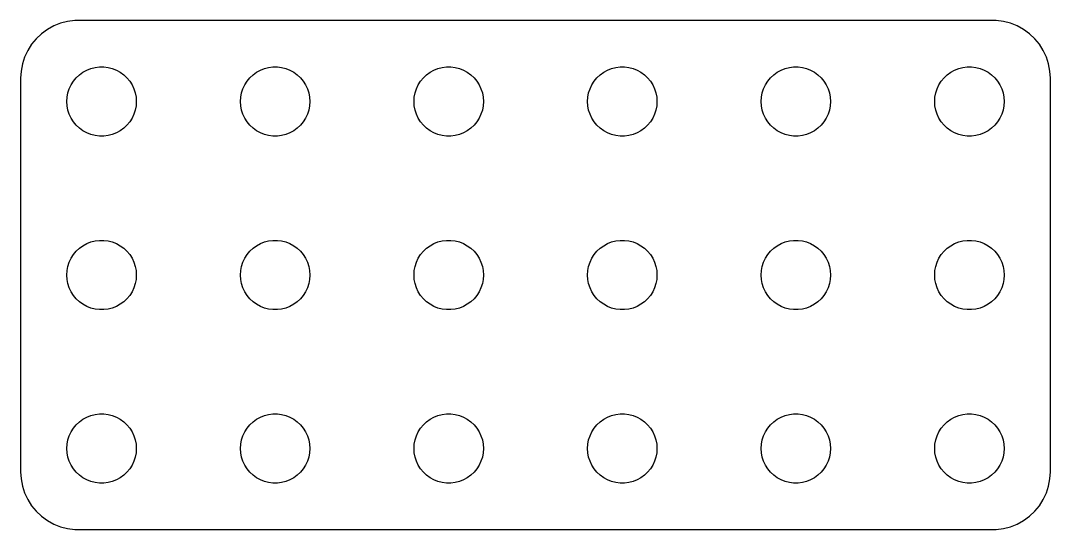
# Model space of a CAD drawing. Header units: metres. Extents: x -44 to 44, y 248 to 508.
# Drawn here: x -44.5 to 44.5, y 356 to 400 of the extents above; entities that cross this region are included whole.
import ezdxf

# ---------------------------------------------------------------- set-up
doc = ezdxf.new("R2010")
doc.units = ezdxf.units.M

msp = doc.modelspace()

# ---------------------------------------------------------------- linework, layer by layer
for p, q in [((-41.0451, 399.755), (-41.6289, 399.524)), ((-40.4369, 399.911), (-41.0451, 399.755)), ((-39.8139, 399.99), (-40.4369, 399.911)), ((39.8139, 399.99), (-39.8139, 399.99)), ((40.4369, 399.911), (39.8139, 399.99)), ((41.0451, 399.755), (40.4369, 399.911)), ((41.6289, 399.524), (41.0451, 399.755)), ((-42.6871, 398.853), (-43.1448, 398.423)), ((-42.1791, 399.222), (-42.6871, 398.853)), ((-41.6289, 399.524), (-42.1791, 399.222)), ((42.1791, 399.222), (41.6289, 399.524)), ((42.6871, 398.853), (42.1791, 399.222)), ((43.1448, 398.423), (42.6871, 398.853)), ((-43.5451, 397.939), (-43.8815, 397.409)), ((-43.1448, 398.423), (-43.5451, 397.939)), ((43.5451, 397.939), (43.1448, 398.423)), ((43.8815, 397.409), (43.5451, 397.939)), ((-43.8815, 397.409), (-44.1489, 396.841)), ((44.1489, 396.841), (43.8815, 397.409)), ((-44.3429, 396.243), (-44.4606, 395.627)), ((-44.1489, 396.841), (-44.3429, 396.243)), ((44.3429, 396.243), (44.1489, 396.841)), ((44.4606, 395.627), (44.3429, 396.243)), ((-44.4606, 395.627), (-44.5, 395)), ((-39.6869, 395.054), (-39.4123, 395.312)), ((-39.4123, 395.312), (-39.1075, 395.533)), ((-39.1075, 395.533), (-38.7773, 395.714)), ((-38.7773, 395.714), (-38.427, 395.853)), ((-38.427, 395.853), (-38.0621, 395.947)), ((-38.0621, 395.947), (-37.6884, 395.994)), ((-37.6884, 395.994), (-37.3116, 395.994)), ((-37.3116, 395.994), (-36.9379, 395.947)), ((-36.9379, 395.947), (-36.5729, 395.853)), ((-36.5729, 395.853), (-36.2227, 395.714)), ((-36.2227, 395.714), (-35.8925, 395.533)), ((-35.8925, 395.533), (-35.5877, 395.312)), ((-35.5877, 395.312), (-35.3131, 395.054)), ((-24.6869, 395.054), (-24.4123, 395.312)), ((-24.4123, 395.312), (-24.1075, 395.533)), ((-24.1075, 395.533), (-23.7773, 395.714)), ((-23.7773, 395.714), (-23.427, 395.853)), ((-23.427, 395.853), (-23.0621, 395.947)), ((-23.0621, 395.947), (-22.6884, 395.994)), ((-22.6884, 395.994), (-22.3116, 395.994)), ((-22.3116, 395.994), (-21.9379, 395.947)), ((-21.9379, 395.947), (-21.5729, 395.853)), ((-21.5729, 395.853), (-21.2227, 395.714)), ((-21.2227, 395.714), (-20.8925, 395.533)), ((-20.8925, 395.533), (-20.5877, 395.312)), ((-20.5877, 395.312), (-20.3131, 395.054)), ((-9.6869, 395.054), (-9.41226, 395.312)), ((-9.41226, 395.312), (-9.10747, 395.533)), ((-9.10747, 395.533), (-8.77733, 395.714)), ((-8.77733, 395.714), (-8.42705, 395.853)), ((-8.42705, 395.853), (-8.06213, 395.947)), ((-8.06213, 395.947), (-7.68837, 395.994)), ((-7.68837, 395.994), (-7.31161, 395.994)), ((-7.31161, 395.994), (-6.93785, 395.947)), ((-6.93785, 395.947), (-6.57294, 395.853)), ((-6.57294, 395.853), (-6.22266, 395.714)), ((-6.22266, 395.714), (-5.89252, 395.533)), ((-5.89252, 395.533), (-5.58772, 395.312)), ((-5.58772, 395.312), (-5.31308, 395.054)), ((5.31308, 395.054), (5.58772, 395.312)), ((5.58772, 395.312), (5.89252, 395.533)), ((5.89252, 395.533), (6.22266, 395.714)), ((6.22266, 395.714), (6.57294, 395.853)), ((6.57294, 395.853), (6.93785, 395.947)), ((6.93785, 395.947), (7.31161, 395.994)), ((7.31161, 395.994), (7.68837, 395.994)), ((7.68837, 395.994), (8.06213, 395.947)), ((8.06213, 395.947), (8.42705, 395.853)), ((8.42705, 395.853), (8.77733, 395.714)), ((8.77733, 395.714), (9.10747, 395.533)), ((9.10747, 395.533), (9.41226, 395.312)), ((9.41226, 395.312), (9.6869, 395.054)), ((20.3131, 395.054), (20.5877, 395.312)), ((20.5877, 395.312), (20.8925, 395.533)), ((20.8925, 395.533), (21.2227, 395.714)), ((21.2227, 395.714), (21.5729, 395.853)), ((21.5729, 395.853), (21.9379, 395.947)), ((21.9379, 395.947), (22.3116, 395.994)), ((22.3116, 395.994), (22.6884, 395.994)), ((22.6884, 395.994), (23.0621, 395.947)), ((23.0621, 395.947), (23.427, 395.853)), ((23.427, 395.853), (23.7773, 395.714)), ((23.7773, 395.714), (24.1075, 395.533)), ((24.1075, 395.533), (24.4123, 395.312)), ((24.4123, 395.312), (24.6869, 395.054)), ((35.3131, 395.054), (35.5877, 395.312)), ((35.5877, 395.312), (35.8925, 395.533)), ((35.8925, 395.533), (36.2227, 395.714)), ((36.2227, 395.714), (36.5729, 395.853)), ((36.5729, 395.853), (36.9379, 395.947)), ((36.9379, 395.947), (37.3116, 395.994)), ((37.3116, 395.994), (37.6884, 395.994)), ((37.6884, 395.994), (38.0621, 395.947)), ((38.0621, 395.947), (38.427, 395.853)), ((38.427, 395.853), (38.7773, 395.714)), ((38.7773, 395.714), (39.1075, 395.533)), ((39.1075, 395.533), (39.4123, 395.312)), ((39.4123, 395.312), (39.6869, 395.054)), ((44.5, 395), (44.4606, 395.627)), ((-44.5, 395), (-44.5, 361)), ((-40.2893, 394.104), (-40.1289, 394.445)), ((-40.1289, 394.445), (-39.927, 394.763)), ((-39.927, 394.763), (-39.6869, 395.054)), ((-35.3131, 395.054), (-35.0729, 394.763)), ((-35.0729, 394.763), (-34.8711, 394.445)), ((-34.8711, 394.445), (-34.7107, 394.104)), ((-25.2893, 394.104), (-25.1289, 394.445)), ((-25.1289, 394.445), (-24.927, 394.763)), ((-24.927, 394.763), (-24.6869, 395.054)), ((-20.3131, 395.054), (-20.0729, 394.763)), ((-20.0729, 394.763), (-19.8711, 394.445)), ((-19.8711, 394.445), (-19.7107, 394.104)), ((-10.2893, 394.104), (-10.1289, 394.445)), ((-10.1289, 394.445), (-9.92705, 394.763)), ((-9.92705, 394.763), (-9.6869, 395.054)), ((-5.31308, 395.054), (-5.07294, 394.763)), ((-5.07294, 394.763), (-4.87108, 394.445)), ((-4.87108, 394.445), (-4.71066, 394.104)), ((4.71066, 394.104), (4.87108, 394.445)), ((4.87108, 394.445), (5.07294, 394.763)), ((5.07294, 394.763), (5.31308, 395.054)), ((9.6869, 395.054), (9.92705, 394.763)), ((9.92705, 394.763), (10.1289, 394.445)), ((10.1289, 394.445), (10.2893, 394.104)), ((19.7107, 394.104), (19.8711, 394.445)), ((19.8711, 394.445), (20.0729, 394.763)), ((20.0729, 394.763), (20.3131, 395.054)), ((24.6869, 395.054), (24.927, 394.763)), ((24.927, 394.763), (25.1289, 394.445)), ((25.1289, 394.445), (25.2893, 394.104)), ((34.7107, 394.104), (34.8711, 394.445)), ((34.8711, 394.445), (35.0729, 394.763)), ((35.0729, 394.763), (35.3131, 395.054)), ((39.6869, 395.054), (39.927, 394.763)), ((39.927, 394.763), (40.1289, 394.445)), ((40.1289, 394.445), (40.2893, 394.104)), ((44.5, 361), (44.5, 395)), ((-40.4763, 393.376), (-40.4057, 393.746)), ((-40.4057, 393.746), (-40.2893, 394.104)), ((-34.7107, 394.104), (-34.5942, 393.746)), ((-34.5942, 393.746), (-34.5237, 393.376)), ((-25.4763, 393.376), (-25.4057, 393.746)), ((-25.4057, 393.746), (-25.2893, 394.104)), ((-19.7107, 394.104), (-19.5942, 393.746)), ((-19.5942, 393.746), (-19.5237, 393.376)), ((-10.4763, 393.376), (-10.4057, 393.746)), ((-10.4057, 393.746), (-10.2893, 394.104)), ((-4.71066, 394.104), (-4.59424, 393.746)), ((-4.59424, 393.746), (-4.52365, 393.376)), ((4.52365, 393.376), (4.59424, 393.746)), ((4.59424, 393.746), (4.71066, 394.104)), ((10.2893, 394.104), (10.4057, 393.746)), ((10.4057, 393.746), (10.4763, 393.376)), ((19.5237, 393.376), (19.5942, 393.746)), ((19.5942, 393.746), (19.7107, 394.104)), ((25.2893, 394.104), (25.4057, 393.746)), ((25.4057, 393.746), (25.4763, 393.376)), ((34.5237, 393.376), (34.5942, 393.746)), ((34.5942, 393.746), (34.7107, 394.104)), ((40.2893, 394.104), (40.4057, 393.746)), ((40.4057, 393.746), (40.4763, 393.376)), ((-40.5, 393), (-40.4763, 393.376)), ((-40.4763, 392.624), (-40.5, 393)), ((-40.4057, 392.254), (-40.4763, 392.624)), ((-34.5237, 392.624), (-34.5942, 392.254)), ((-34.5237, 393.376), (-34.5, 393)), ((-34.5, 393), (-34.5237, 392.624)), ((-25.5, 393), (-25.4763, 393.376)), ((-25.4763, 392.624), (-25.5, 393)), ((-25.4057, 392.254), (-25.4763, 392.624)), ((-19.5237, 392.624), (-19.5942, 392.254)), ((-19.5237, 393.376), (-19.5, 393)), ((-19.5, 393), (-19.5237, 392.624)), ((-10.5, 393), (-10.4763, 393.376)), ((-10.4763, 392.624), (-10.5, 393)), ((-10.4057, 392.254), (-10.4763, 392.624)), ((-4.52365, 392.624), (-4.59424, 392.254)), ((-4.52365, 393.376), (-4.5, 393)), ((-4.5, 393), (-4.52365, 392.624)), ((4.5, 393), (4.52365, 393.376)), ((4.52365, 392.624), (4.5, 393)), ((4.59424, 392.254), (4.52365, 392.624)), ((10.4763, 392.624), (10.4057, 392.254)), ((10.4763, 393.376), (10.5, 393)), ((10.5, 393), (10.4763, 392.624)), ((19.5, 393), (19.5237, 393.376)), ((19.5237, 392.624), (19.5, 393)), ((19.5942, 392.254), (19.5237, 392.624)), ((25.4763, 392.624), (25.4057, 392.254)), ((25.4763, 393.376), (25.5, 393)), ((25.5, 393), (25.4763, 392.624)), ((34.5, 393), (34.5237, 393.376)), ((34.5237, 392.624), (34.5, 393)), ((34.5942, 392.254), (34.5237, 392.624)), ((40.4763, 392.624), (40.4057, 392.254)), ((40.4763, 393.376), (40.5, 393)), ((40.5, 393), (40.4763, 392.624)), ((-40.2893, 391.896), (-40.4057, 392.254)), ((-40.1289, 391.555), (-40.2893, 391.896)), ((-34.7107, 391.896), (-34.8711, 391.555)), ((-34.5942, 392.254), (-34.7107, 391.896)), ((-25.2893, 391.896), (-25.4057, 392.254)), ((-25.1289, 391.555), (-25.2893, 391.896)), ((-19.7107, 391.896), (-19.8711, 391.555)), ((-19.5942, 392.254), (-19.7107, 391.896)), ((-10.2893, 391.896), (-10.4057, 392.254)), ((-10.1289, 391.555), (-10.2893, 391.896)), ((-4.71066, 391.896), (-4.87108, 391.555)), ((-4.59424, 392.254), (-4.71066, 391.896)), ((4.71066, 391.896), (4.59424, 392.254)), ((4.87108, 391.555), (4.71066, 391.896)), ((10.2893, 391.896), (10.1289, 391.555)), ((10.4057, 392.254), (10.2893, 391.896)), ((19.7107, 391.896), (19.5942, 392.254)), ((19.8711, 391.555), (19.7107, 391.896)), ((25.2893, 391.896), (25.1289, 391.555)), ((25.4057, 392.254), (25.2893, 391.896)), ((34.7107, 391.896), (34.5942, 392.254)), ((34.8711, 391.555), (34.7107, 391.896)), ((40.2893, 391.896), (40.1289, 391.555)), ((40.4057, 392.254), (40.2893, 391.896)), ((-39.927, 391.237), (-40.1289, 391.555)), ((-39.6869, 390.946), (-39.927, 391.237)), ((-39.4123, 390.688), (-39.6869, 390.946)), ((-35.3131, 390.946), (-35.5877, 390.688)), ((-35.0729, 391.237), (-35.3131, 390.946)), ((-34.8711, 391.555), (-35.0729, 391.237)), ((-24.927, 391.237), (-25.1289, 391.555)), ((-24.6869, 390.946), (-24.927, 391.237)), ((-24.4123, 390.688), (-24.6869, 390.946)), ((-20.3131, 390.946), (-20.5877, 390.688)), ((-20.0729, 391.237), (-20.3131, 390.946)), ((-19.8711, 391.555), (-20.0729, 391.237)), ((-9.92705, 391.237), (-10.1289, 391.555)), ((-9.6869, 390.946), (-9.92705, 391.237)), ((-9.41226, 390.688), (-9.6869, 390.946)), ((-5.31308, 390.946), (-5.58772, 390.688)), ((-5.07294, 391.237), (-5.31308, 390.946)), ((-4.87108, 391.555), (-5.07294, 391.237)), ((5.07294, 391.237), (4.87108, 391.555)), ((5.31308, 390.946), (5.07294, 391.237)), ((5.58772, 390.688), (5.31308, 390.946)), ((9.6869, 390.946), (9.41226, 390.688)), ((9.92705, 391.237), (9.6869, 390.946)), ((10.1289, 391.555), (9.92705, 391.237)), ((20.0729, 391.237), (19.8711, 391.555)), ((20.3131, 390.946), (20.0729, 391.237)), ((20.5877, 390.688), (20.3131, 390.946)), ((24.6869, 390.946), (24.4123, 390.688)), ((24.927, 391.237), (24.6869, 390.946)), ((25.1289, 391.555), (24.927, 391.237)), ((35.0729, 391.237), (34.8711, 391.555)), ((35.3131, 390.946), (35.0729, 391.237)), ((35.5877, 390.688), (35.3131, 390.946)), ((39.6869, 390.946), (39.4123, 390.688)), ((39.927, 391.237), (39.6869, 390.946)), ((40.1289, 391.555), (39.927, 391.237)), ((-39.1075, 390.467), (-39.4123, 390.688)), ((-38.7773, 390.286), (-39.1075, 390.467)), ((-38.427, 390.147), (-38.7773, 390.286)), ((-38.0621, 390.053), (-38.427, 390.147)), ((-37.6884, 390.006), (-38.0621, 390.053)), ((-37.3116, 390.006), (-37.6884, 390.006)), ((-36.9379, 390.053), (-37.3116, 390.006)), ((-36.5729, 390.147), (-36.9379, 390.053)), ((-36.2227, 390.286), (-36.5729, 390.147)), ((-35.8925, 390.467), (-36.2227, 390.286)), ((-35.5877, 390.688), (-35.8925, 390.467)), ((-24.1075, 390.467), (-24.4123, 390.688)), ((-23.7773, 390.286), (-24.1075, 390.467)), ((-23.427, 390.147), (-23.7773, 390.286)), ((-23.0621, 390.053), (-23.427, 390.147)), ((-22.6884, 390.006), (-23.0621, 390.053)), ((-22.3116, 390.006), (-22.6884, 390.006)), ((-21.9379, 390.053), (-22.3116, 390.006)), ((-21.5729, 390.147), (-21.9379, 390.053)), ((-21.2227, 390.286), (-21.5729, 390.147)), ((-20.8925, 390.467), (-21.2227, 390.286)), ((-20.5877, 390.688), (-20.8925, 390.467)), ((-9.10747, 390.467), (-9.41226, 390.688)), ((-8.77733, 390.286), (-9.10747, 390.467)), ((-8.42705, 390.147), (-8.77733, 390.286)), ((-8.06213, 390.053), (-8.42705, 390.147)), ((-7.68837, 390.006), (-8.06213, 390.053)), ((-7.31161, 390.006), (-7.68837, 390.006)), ((-6.93785, 390.053), (-7.31161, 390.006)), ((-6.57294, 390.147), (-6.93785, 390.053)), ((-6.22266, 390.286), (-6.57294, 390.147)), ((-5.89252, 390.467), (-6.22266, 390.286)), ((-5.58772, 390.688), (-5.89252, 390.467)), ((5.89252, 390.467), (5.58772, 390.688)), ((6.22266, 390.286), (5.89252, 390.467)), ((6.57294, 390.147), (6.22266, 390.286)), ((6.93785, 390.053), (6.57294, 390.147)), ((7.31161, 390.006), (6.93785, 390.053)), ((7.68837, 390.006), (7.31161, 390.006)), ((8.06213, 390.053), (7.68837, 390.006)), ((8.42705, 390.147), (8.06213, 390.053)), ((8.77733, 390.286), (8.42705, 390.147)), ((9.10747, 390.467), (8.77733, 390.286)), ((9.41226, 390.688), (9.10747, 390.467)), ((20.8925, 390.467), (20.5877, 390.688)), ((21.2227, 390.286), (20.8925, 390.467)), ((21.5729, 390.147), (21.2227, 390.286)), ((21.9379, 390.053), (21.5729, 390.147)), ((22.3116, 390.006), (21.9379, 390.053)), ((22.6884, 390.006), (22.3116, 390.006)), ((23.0621, 390.053), (22.6884, 390.006)), ((23.427, 390.147), (23.0621, 390.053)), ((23.7773, 390.286), (23.427, 390.147)), ((24.1075, 390.467), (23.7773, 390.286)), ((24.4123, 390.688), (24.1075, 390.467)), ((35.8925, 390.467), (35.5877, 390.688)), ((36.2227, 390.286), (35.8925, 390.467)), ((36.5729, 390.147), (36.2227, 390.286)), ((36.9379, 390.053), (36.5729, 390.147)), ((37.3116, 390.006), (36.9379, 390.053)), ((37.6884, 390.006), (37.3116, 390.006)), ((38.0621, 390.053), (37.6884, 390.006)), ((38.427, 390.147), (38.0621, 390.053)), ((38.7773, 390.286), (38.427, 390.147)), ((39.1075, 390.467), (38.7773, 390.286)), ((39.4123, 390.688), (39.1075, 390.467)), ((-38.427, 380.853), (-38.0621, 380.947)), ((-38.0621, 380.947), (-37.6884, 380.994)), ((-37.6884, 380.994), (-37.3116, 380.994)), ((-37.3116, 380.994), (-36.9379, 380.947)), ((-36.9379, 380.947), (-36.5729, 380.853)), ((-23.427, 380.853), (-23.0621, 380.947)), ((-23.0621, 380.947), (-22.6884, 380.994)), ((-22.6884, 380.994), (-22.3116, 380.994)), ((-22.3116, 380.994), (-21.9379, 380.947)), ((-21.9379, 380.947), (-21.5729, 380.853)), ((-8.42705, 380.853), (-8.06213, 380.947)), ((-8.06213, 380.947), (-7.68837, 380.994)), ((-7.68837, 380.994), (-7.31161, 380.994)), ((-7.31161, 380.994), (-6.93785, 380.947)), ((-6.93785, 380.947), (-6.57294, 380.853)), ((6.57294, 380.853), (6.93785, 380.947)), ((6.93785, 380.947), (7.31161, 380.994)), ((7.31161, 380.994), (7.68837, 380.994)), ((7.68837, 380.994), (8.06213, 380.947)), ((8.06213, 380.947), (8.42705, 380.853)), ((21.5729, 380.853), (21.9379, 380.947)), ((21.9379, 380.947), (22.3116, 380.994)), ((22.3116, 380.994), (22.6884, 380.994)), ((22.6884, 380.994), (23.0621, 380.947)), ((23.0621, 380.947), (23.427, 380.853)), ((36.5729, 380.853), (36.9379, 380.947)), ((36.9379, 380.947), (37.3116, 380.994)), ((37.3116, 380.994), (37.6884, 380.994)), ((37.6884, 380.994), (38.0621, 380.947)), ((38.0621, 380.947), (38.427, 380.853)), ((-39.927, 379.763), (-39.6869, 380.054)), ((-39.6869, 380.054), (-39.4123, 380.312)), ((-39.4123, 380.312), (-39.1075, 380.533)), ((-39.1075, 380.533), (-38.7773, 380.714)), ((-38.7773, 380.714), (-38.427, 380.853)), ((-36.5729, 380.853), (-36.2227, 380.714)), ((-36.2227, 380.714), (-35.8925, 380.533)), ((-35.8925, 380.533), (-35.5877, 380.312)), ((-35.5877, 380.312), (-35.3131, 380.054)), ((-35.3131, 380.054), (-35.0729, 379.763)), ((-24.927, 379.763), (-24.6869, 380.054)), ((-24.6869, 380.054), (-24.4123, 380.312)), ((-24.4123, 380.312), (-24.1075, 380.533)), ((-24.1075, 380.533), (-23.7773, 380.714)), ((-23.7773, 380.714), (-23.427, 380.853)), ((-21.5729, 380.853), (-21.2227, 380.714)), ((-21.2227, 380.714), (-20.8925, 380.533)), ((-20.8925, 380.533), (-20.5877, 380.312)), ((-20.5877, 380.312), (-20.3131, 380.054)), ((-20.3131, 380.054), (-20.0729, 379.763)), ((-9.92705, 379.763), (-9.6869, 380.054)), ((-9.6869, 380.054), (-9.41226, 380.312)), ((-9.41226, 380.312), (-9.10747, 380.533)), ((-9.10747, 380.533), (-8.77733, 380.714)), ((-8.77733, 380.714), (-8.42705, 380.853)), ((-6.57294, 380.853), (-6.22266, 380.714)), ((-6.22266, 380.714), (-5.89252, 380.533)), ((-5.89252, 380.533), (-5.58772, 380.312)), ((-5.58772, 380.312), (-5.31308, 380.054)), ((-5.31308, 380.054), (-5.07294, 379.763)), ((5.07294, 379.763), (5.31308, 380.054)), ((5.31308, 380.054), (5.58772, 380.312)), ((5.58772, 380.312), (5.89252, 380.533)), ((5.89252, 380.533), (6.22266, 380.714)), ((6.22266, 380.714), (6.57294, 380.853)), ((8.42705, 380.853), (8.77733, 380.714)), ((8.77733, 380.714), (9.10747, 380.533)), ((9.10747, 380.533), (9.41226, 380.312)), ((9.41226, 380.312), (9.6869, 380.054)), ((9.6869, 380.054), (9.92705, 379.763)), ((20.0729, 379.763), (20.3131, 380.054)), ((20.3131, 380.054), (20.5877, 380.312)), ((20.5877, 380.312), (20.8925, 380.533)), ((20.8925, 380.533), (21.2227, 380.714)), ((21.2227, 380.714), (21.5729, 380.853)), ((23.427, 380.853), (23.7773, 380.714)), ((23.7773, 380.714), (24.1075, 380.533)), ((24.1075, 380.533), (24.4123, 380.312)), ((24.4123, 380.312), (24.6869, 380.054)), ((24.6869, 380.054), (24.927, 379.763)), ((35.0729, 379.763), (35.3131, 380.054)), ((35.3131, 380.054), (35.5877, 380.312)), ((35.5877, 380.312), (35.8925, 380.533)), ((35.8925, 380.533), (36.2227, 380.714)), ((36.2227, 380.714), (36.5729, 380.853)), ((38.427, 380.853), (38.7773, 380.714)), ((38.7773, 380.714), (39.1075, 380.533)), ((39.1075, 380.533), (39.4123, 380.312)), ((39.4123, 380.312), (39.6869, 380.054)), ((39.6869, 380.054), (39.927, 379.763)), ((-40.2893, 379.104), (-40.1289, 379.445)), ((-40.1289, 379.445), (-39.927, 379.763)), ((-35.0729, 379.763), (-34.8711, 379.445)), ((-34.8711, 379.445), (-34.7107, 379.104)), ((-25.2893, 379.104), (-25.1289, 379.445)), ((-25.1289, 379.445), (-24.927, 379.763)), ((-20.0729, 379.763), (-19.8711, 379.445)), ((-19.8711, 379.445), (-19.7107, 379.104)), ((-10.2893, 379.104), (-10.1289, 379.445)), ((-10.1289, 379.445), (-9.92705, 379.763)), ((-5.07294, 379.763), (-4.87108, 379.445)), ((-4.87108, 379.445), (-4.71066, 379.104)), ((4.71066, 379.104), (4.87108, 379.445)), ((4.87108, 379.445), (5.07294, 379.763)), ((9.92705, 379.763), (10.1289, 379.445)), ((10.1289, 379.445), (10.2893, 379.104)), ((19.7107, 379.104), (19.8711, 379.445)), ((19.8711, 379.445), (20.0729, 379.763)), ((24.927, 379.763), (25.1289, 379.445)), ((25.1289, 379.445), (25.2893, 379.104)), ((34.7107, 379.104), (34.8711, 379.445)), ((34.8711, 379.445), (35.0729, 379.763)), ((39.927, 379.763), (40.1289, 379.445)), ((40.1289, 379.445), (40.2893, 379.104)), ((-40.5, 378), (-40.4763, 378.376)), ((-40.4763, 378.376), (-40.4057, 378.746)), ((-40.4057, 378.746), (-40.2893, 379.104)), ((-34.7107, 379.104), (-34.5942, 378.746)), ((-34.5942, 378.746), (-34.5237, 378.376)), ((-34.5237, 378.376), (-34.5, 378)), ((-25.5, 378), (-25.4763, 378.376)), ((-25.4763, 378.376), (-25.4057, 378.746)), ((-25.4057, 378.746), (-25.2893, 379.104)), ((-19.7107, 379.104), (-19.5942, 378.746)), ((-19.5942, 378.746), (-19.5237, 378.376)), ((-19.5237, 378.376), (-19.5, 378)), ((-10.5, 378), (-10.4763, 378.376)), ((-10.4763, 378.376), (-10.4057, 378.746)), ((-10.4057, 378.746), (-10.2893, 379.104)), ((-4.71066, 379.104), (-4.59424, 378.746)), ((-4.59424, 378.746), (-4.52365, 378.376)), ((-4.52365, 378.376), (-4.5, 378)), ((4.5, 378), (4.52365, 378.376)), ((4.52365, 378.376), (4.59424, 378.746)), ((4.59424, 378.746), (4.71066, 379.104)), ((10.2893, 379.104), (10.4057, 378.746)), ((10.4057, 378.746), (10.4763, 378.376)), ((10.4763, 378.376), (10.5, 378)), ((19.5, 378), (19.5237, 378.376)), ((19.5237, 378.376), (19.5942, 378.746)), ((19.5942, 378.746), (19.7107, 379.104)), ((25.2893, 379.104), (25.4057, 378.746)), ((25.4057, 378.746), (25.4763, 378.376)), ((25.4763, 378.376), (25.5, 378)), ((34.5, 378), (34.5237, 378.376)), ((34.5237, 378.376), (34.5942, 378.746)), ((34.5942, 378.746), (34.7107, 379.104)), ((40.2893, 379.104), (40.4057, 378.746)), ((40.4057, 378.746), (40.4763, 378.376)), ((40.4763, 378.376), (40.5, 378)), ((-40.4763, 377.624), (-40.5, 378)), ((-40.4057, 377.254), (-40.4763, 377.624)), ((-34.5237, 377.624), (-34.5942, 377.254)), ((-34.5, 378), (-34.5237, 377.624)), ((-25.4763, 377.624), (-25.5, 378)), ((-25.4057, 377.254), (-25.4763, 377.624)), ((-19.5237, 377.624), (-19.5942, 377.254)), ((-19.5, 378), (-19.5237, 377.624)), ((-10.4763, 377.624), (-10.5, 378)), ((-10.4057, 377.254), (-10.4763, 377.624)), ((-4.52365, 377.624), (-4.59424, 377.254)), ((-4.5, 378), (-4.52365, 377.624)), ((4.52365, 377.624), (4.5, 378)), ((4.59424, 377.254), (4.52365, 377.624)), ((10.4763, 377.624), (10.4057, 377.254)), ((10.5, 378), (10.4763, 377.624)), ((19.5237, 377.624), (19.5, 378)), ((19.5942, 377.254), (19.5237, 377.624)), ((25.4763, 377.624), (25.4057, 377.254)), ((25.5, 378), (25.4763, 377.624)), ((34.5237, 377.624), (34.5, 378)), ((34.5942, 377.254), (34.5237, 377.624)), ((40.4763, 377.624), (40.4057, 377.254)), ((40.5, 378), (40.4763, 377.624)), ((-40.2893, 376.896), (-40.4057, 377.254)), ((-40.1289, 376.555), (-40.2893, 376.896)), ((-39.927, 376.237), (-40.1289, 376.555)), ((-34.8711, 376.555), (-35.0729, 376.237)), ((-34.7107, 376.896), (-34.8711, 376.555)), ((-34.5942, 377.254), (-34.7107, 376.896)), ((-25.2893, 376.896), (-25.4057, 377.254)), ((-25.1289, 376.555), (-25.2893, 376.896)), ((-24.927, 376.237), (-25.1289, 376.555)), ((-19.8711, 376.555), (-20.0729, 376.237)), ((-19.7107, 376.896), (-19.8711, 376.555)), ((-19.5942, 377.254), (-19.7107, 376.896)), ((-10.2893, 376.896), (-10.4057, 377.254)), ((-10.1289, 376.555), (-10.2893, 376.896)), ((-9.92705, 376.237), (-10.1289, 376.555)), ((-4.87108, 376.555), (-5.07294, 376.237)), ((-4.71066, 376.896), (-4.87108, 376.555)), ((-4.59424, 377.254), (-4.71066, 376.896)), ((4.71066, 376.896), (4.59424, 377.254)), ((4.87108, 376.555), (4.71066, 376.896)), ((5.07294, 376.237), (4.87108, 376.555)), ((10.1289, 376.555), (9.92705, 376.237)), ((10.2893, 376.896), (10.1289, 376.555)), ((10.4057, 377.254), (10.2893, 376.896)), ((19.7107, 376.896), (19.5942, 377.254)), ((19.8711, 376.555), (19.7107, 376.896)), ((20.0729, 376.237), (19.8711, 376.555)), ((25.1289, 376.555), (24.927, 376.237)), ((25.2893, 376.896), (25.1289, 376.555)), ((25.4057, 377.254), (25.2893, 376.896)), ((34.7107, 376.896), (34.5942, 377.254)), ((34.8711, 376.555), (34.7107, 376.896)), ((35.0729, 376.237), (34.8711, 376.555)), ((40.1289, 376.555), (39.927, 376.237)), ((40.2893, 376.896), (40.1289, 376.555)), ((40.4057, 377.254), (40.2893, 376.896)), ((-39.6869, 375.946), (-39.927, 376.237)), ((-39.4123, 375.688), (-39.6869, 375.946)), ((-39.1075, 375.467), (-39.4123, 375.688)), ((-35.5877, 375.688), (-35.8925, 375.467)), ((-35.3131, 375.946), (-35.5877, 375.688)), ((-35.0729, 376.237), (-35.3131, 375.946)), ((-24.6869, 375.946), (-24.927, 376.237)), ((-24.4123, 375.688), (-24.6869, 375.946)), ((-24.1075, 375.467), (-24.4123, 375.688)), ((-20.5877, 375.688), (-20.8925, 375.467)), ((-20.3131, 375.946), (-20.5877, 375.688)), ((-20.0729, 376.237), (-20.3131, 375.946)), ((-9.6869, 375.946), (-9.92705, 376.237)), ((-9.41226, 375.688), (-9.6869, 375.946)), ((-9.10747, 375.467), (-9.41226, 375.688)), ((-5.58772, 375.688), (-5.89252, 375.467)), ((-5.31308, 375.946), (-5.58772, 375.688)), ((-5.07294, 376.237), (-5.31308, 375.946)), ((5.31308, 375.946), (5.07294, 376.237)), ((5.58772, 375.688), (5.31308, 375.946)), ((5.89252, 375.467), (5.58772, 375.688)), ((9.41226, 375.688), (9.10747, 375.467)), ((9.6869, 375.946), (9.41226, 375.688)), ((9.92705, 376.237), (9.6869, 375.946)), ((20.3131, 375.946), (20.0729, 376.237)), ((20.5877, 375.688), (20.3131, 375.946)), ((20.8925, 375.467), (20.5877, 375.688)), ((24.4123, 375.688), (24.1075, 375.467)), ((24.6869, 375.946), (24.4123, 375.688)), ((24.927, 376.237), (24.6869, 375.946)), ((35.3131, 375.946), (35.0729, 376.237)), ((35.5877, 375.688), (35.3131, 375.946)), ((35.8925, 375.467), (35.5877, 375.688)), ((39.4123, 375.688), (39.1075, 375.467)), ((39.6869, 375.946), (39.4123, 375.688)), ((39.927, 376.237), (39.6869, 375.946)), ((-38.7773, 375.286), (-39.1075, 375.467)), ((-38.427, 375.147), (-38.7773, 375.286)), ((-38.0621, 375.053), (-38.427, 375.147)), ((-37.6884, 375.006), (-38.0621, 375.053)), ((-37.3116, 375.006), (-37.6884, 375.006)), ((-36.9379, 375.053), (-37.3116, 375.006)), ((-36.5729, 375.147), (-36.9379, 375.053)), ((-36.2227, 375.286), (-36.5729, 375.147)), ((-35.8925, 375.467), (-36.2227, 375.286)), ((-23.7773, 375.286), (-24.1075, 375.467)), ((-23.427, 375.147), (-23.7773, 375.286)), ((-23.0621, 375.053), (-23.427, 375.147)), ((-22.6884, 375.006), (-23.0621, 375.053)), ((-22.3116, 375.006), (-22.6884, 375.006)), ((-21.9379, 375.053), (-22.3116, 375.006)), ((-21.5729, 375.147), (-21.9379, 375.053)), ((-21.2227, 375.286), (-21.5729, 375.147)), ((-20.8925, 375.467), (-21.2227, 375.286)), ((-8.77733, 375.286), (-9.10747, 375.467)), ((-8.42705, 375.147), (-8.77733, 375.286)), ((-8.06213, 375.053), (-8.42705, 375.147)), ((-7.68837, 375.006), (-8.06213, 375.053)), ((-7.31161, 375.006), (-7.68837, 375.006)), ((-6.93785, 375.053), (-7.31161, 375.006)), ((-6.57294, 375.147), (-6.93785, 375.053)), ((-6.22266, 375.286), (-6.57294, 375.147)), ((-5.89252, 375.467), (-6.22266, 375.286)), ((6.22266, 375.286), (5.89252, 375.467)), ((6.57294, 375.147), (6.22266, 375.286)), ((6.93785, 375.053), (6.57294, 375.147)), ((7.31161, 375.006), (6.93785, 375.053)), ((7.68837, 375.006), (7.31161, 375.006)), ((8.06213, 375.053), (7.68837, 375.006)), ((8.42705, 375.147), (8.06213, 375.053)), ((8.77733, 375.286), (8.42705, 375.147)), ((9.10747, 375.467), (8.77733, 375.286)), ((21.2227, 375.286), (20.8925, 375.467)), ((21.5729, 375.147), (21.2227, 375.286)), ((21.9379, 375.053), (21.5729, 375.147)), ((22.3116, 375.006), (21.9379, 375.053)), ((22.6884, 375.006), (22.3116, 375.006)), ((23.0621, 375.053), (22.6884, 375.006)), ((23.427, 375.147), (23.0621, 375.053)), ((23.7773, 375.286), (23.427, 375.147)), ((24.1075, 375.467), (23.7773, 375.286)), ((36.2227, 375.286), (35.8925, 375.467)), ((36.5729, 375.147), (36.2227, 375.286)), ((36.9379, 375.053), (36.5729, 375.147)), ((37.3116, 375.006), (36.9379, 375.053)), ((37.6884, 375.006), (37.3116, 375.006)), ((38.0621, 375.053), (37.6884, 375.006)), ((38.427, 375.147), (38.0621, 375.053)), ((38.7773, 375.286), (38.427, 375.147)), ((39.1075, 375.467), (38.7773, 375.286)), ((-38.7773, 365.714), (-38.427, 365.853)), ((-38.427, 365.853), (-38.0621, 365.947)), ((-38.0621, 365.947), (-37.6884, 365.994)), ((-37.6884, 365.994), (-37.3116, 365.994)), ((-37.3116, 365.994), (-36.9379, 365.947)), ((-36.9379, 365.947), (-36.5729, 365.853)), ((-36.5729, 365.853), (-36.2227, 365.714)), ((-23.7773, 365.714), (-23.427, 365.853)), ((-23.427, 365.853), (-23.0621, 365.947)), ((-23.0621, 365.947), (-22.6884, 365.994)), ((-22.6884, 365.994), (-22.3116, 365.994)), ((-22.3116, 365.994), (-21.9379, 365.947)), ((-21.9379, 365.947), (-21.5729, 365.853)), ((-21.5729, 365.853), (-21.2227, 365.714)), ((-8.77733, 365.714), (-8.42705, 365.853)), ((-8.42705, 365.853), (-8.06213, 365.947)), ((-8.06213, 365.947), (-7.68837, 365.994)), ((-7.68837, 365.994), (-7.31161, 365.994)), ((-7.31161, 365.994), (-6.93785, 365.947)), ((-6.93785, 365.947), (-6.57294, 365.853)), ((-6.57294, 365.853), (-6.22266, 365.714)), ((6.22266, 365.714), (6.57294, 365.853)), ((6.57294, 365.853), (6.93785, 365.947)), ((6.93785, 365.947), (7.31161, 365.994)), ((7.31161, 365.994), (7.68837, 365.994)), ((7.68837, 365.994), (8.06213, 365.947)), ((8.06213, 365.947), (8.42705, 365.853)), ((8.42705, 365.853), (8.77733, 365.714)), ((21.2227, 365.714), (21.5729, 365.853)), ((21.5729, 365.853), (21.9379, 365.947)), ((21.9379, 365.947), (22.3116, 365.994)), ((22.3116, 365.994), (22.6884, 365.994)), ((22.6884, 365.994), (23.0621, 365.947)), ((23.0621, 365.947), (23.427, 365.853)), ((23.427, 365.853), (23.7773, 365.714)), ((36.2227, 365.714), (36.5729, 365.853)), ((36.5729, 365.853), (36.9379, 365.947)), ((36.9379, 365.947), (37.3116, 365.994)), ((37.3116, 365.994), (37.6884, 365.994)), ((37.6884, 365.994), (38.0621, 365.947)), ((38.0621, 365.947), (38.427, 365.853)), ((38.427, 365.853), (38.7773, 365.714)), ((-39.927, 364.763), (-39.6869, 365.054)), ((-39.6869, 365.054), (-39.4123, 365.312)), ((-39.4123, 365.312), (-39.1075, 365.533)), ((-39.1075, 365.533), (-38.7773, 365.714)), ((-36.2227, 365.714), (-35.8925, 365.533)), ((-35.8925, 365.533), (-35.5877, 365.312)), ((-35.5877, 365.312), (-35.3131, 365.054)), ((-35.3131, 365.054), (-35.0729, 364.763)), ((-24.927, 364.763), (-24.6869, 365.054)), ((-24.6869, 365.054), (-24.4123, 365.312)), ((-24.4123, 365.312), (-24.1075, 365.533)), ((-24.1075, 365.533), (-23.7773, 365.714)), ((-21.2227, 365.714), (-20.8925, 365.533)), ((-20.8925, 365.533), (-20.5877, 365.312)), ((-20.5877, 365.312), (-20.3131, 365.054)), ((-20.3131, 365.054), (-20.0729, 364.763)), ((-9.92705, 364.763), (-9.6869, 365.054)), ((-9.6869, 365.054), (-9.41226, 365.312)), ((-9.41226, 365.312), (-9.10747, 365.533)), ((-9.10747, 365.533), (-8.77733, 365.714)), ((-6.22266, 365.714), (-5.89252, 365.533)), ((-5.89252, 365.533), (-5.58772, 365.312)), ((-5.58772, 365.312), (-5.31308, 365.054)), ((-5.31308, 365.054), (-5.07294, 364.763)), ((5.07294, 364.763), (5.31308, 365.054)), ((5.31308, 365.054), (5.58772, 365.312)), ((5.58772, 365.312), (5.89252, 365.533)), ((5.89252, 365.533), (6.22266, 365.714)), ((8.77733, 365.714), (9.10747, 365.533)), ((9.10747, 365.533), (9.41226, 365.312)), ((9.41226, 365.312), (9.6869, 365.054)), ((9.6869, 365.054), (9.92705, 364.763)), ((20.0729, 364.763), (20.3131, 365.054)), ((20.3131, 365.054), (20.5877, 365.312)), ((20.5877, 365.312), (20.8925, 365.533)), ((20.8925, 365.533), (21.2227, 365.714)), ((23.7773, 365.714), (24.1075, 365.533)), ((24.1075, 365.533), (24.4123, 365.312)), ((24.4123, 365.312), (24.6869, 365.054)), ((24.6869, 365.054), (24.927, 364.763)), ((35.0729, 364.763), (35.3131, 365.054)), ((35.3131, 365.054), (35.5877, 365.312)), ((35.5877, 365.312), (35.8925, 365.533)), ((35.8925, 365.533), (36.2227, 365.714)), ((38.7773, 365.714), (39.1075, 365.533)), ((39.1075, 365.533), (39.4123, 365.312)), ((39.4123, 365.312), (39.6869, 365.054)), ((39.6869, 365.054), (39.927, 364.763)), ((-40.4057, 363.746), (-40.2893, 364.104)), ((-40.2893, 364.104), (-40.1289, 364.445)), ((-40.1289, 364.445), (-39.927, 364.763)), ((-35.0729, 364.763), (-34.8711, 364.445)), ((-34.8711, 364.445), (-34.7107, 364.104)), ((-34.7107, 364.104), (-34.5942, 363.746)), ((-25.4057, 363.746), (-25.2893, 364.104)), ((-25.2893, 364.104), (-25.1289, 364.445)), ((-25.1289, 364.445), (-24.927, 364.763)), ((-20.0729, 364.763), (-19.8711, 364.445)), ((-19.8711, 364.445), (-19.7107, 364.104)), ((-19.7107, 364.104), (-19.5942, 363.746)), ((-10.4057, 363.746), (-10.2893, 364.104)), ((-10.2893, 364.104), (-10.1289, 364.445)), ((-10.1289, 364.445), (-9.92705, 364.763)), ((-5.07294, 364.763), (-4.87108, 364.445)), ((-4.87108, 364.445), (-4.71066, 364.104)), ((-4.71066, 364.104), (-4.59424, 363.746)), ((4.59424, 363.746), (4.71066, 364.104)), ((4.71066, 364.104), (4.87108, 364.445)), ((4.87108, 364.445), (5.07294, 364.763)), ((9.92705, 364.763), (10.1289, 364.445)), ((10.1289, 364.445), (10.2893, 364.104)), ((10.2893, 364.104), (10.4057, 363.746)), ((19.5942, 363.746), (19.7107, 364.104)), ((19.7107, 364.104), (19.8711, 364.445)), ((19.8711, 364.445), (20.0729, 364.763)), ((24.927, 364.763), (25.1289, 364.445)), ((25.1289, 364.445), (25.2893, 364.104)), ((25.2893, 364.104), (25.4057, 363.746)), ((34.5942, 363.746), (34.7107, 364.104)), ((34.7107, 364.104), (34.8711, 364.445)), ((34.8711, 364.445), (35.0729, 364.763)), ((39.927, 364.763), (40.1289, 364.445)), ((40.1289, 364.445), (40.2893, 364.104)), ((40.2893, 364.104), (40.4057, 363.746)), ((-40.5, 363), (-40.4763, 363.376)), ((-40.4763, 363.376), (-40.4057, 363.746)), ((-34.5942, 363.746), (-34.5237, 363.376)), ((-34.5237, 363.376), (-34.5, 363)), ((-25.5, 363), (-25.4763, 363.376)), ((-25.4763, 363.376), (-25.4057, 363.746)), ((-19.5942, 363.746), (-19.5237, 363.376)), ((-19.5237, 363.376), (-19.5, 363)), ((-10.5, 363), (-10.4763, 363.376)), ((-10.4763, 363.376), (-10.4057, 363.746)), ((-4.59424, 363.746), (-4.52365, 363.376)), ((-4.52365, 363.376), (-4.5, 363)), ((4.5, 363), (4.52365, 363.376)), ((4.52365, 363.376), (4.59424, 363.746)), ((10.4057, 363.746), (10.4763, 363.376)), ((10.4763, 363.376), (10.5, 363)), ((19.5, 363), (19.5237, 363.376)), ((19.5237, 363.376), (19.5942, 363.746)), ((25.4057, 363.746), (25.4763, 363.376)), ((25.4763, 363.376), (25.5, 363)), ((34.5, 363), (34.5237, 363.376)), ((34.5237, 363.376), (34.5942, 363.746)), ((40.4057, 363.746), (40.4763, 363.376)), ((40.4763, 363.376), (40.5, 363)), ((-40.4763, 362.624), (-40.5, 363)), ((-40.4057, 362.254), (-40.4763, 362.624)), ((-40.2893, 361.896), (-40.4057, 362.254)), ((-34.5942, 362.254), (-34.7107, 361.896)), ((-34.5237, 362.624), (-34.5942, 362.254)), ((-34.5, 363), (-34.5237, 362.624)), ((-25.4763, 362.624), (-25.5, 363)), ((-25.4057, 362.254), (-25.4763, 362.624)), ((-25.2893, 361.896), (-25.4057, 362.254)), ((-19.5942, 362.254), (-19.7107, 361.896)), ((-19.5237, 362.624), (-19.5942, 362.254)), ((-19.5, 363), (-19.5237, 362.624)), ((-10.4763, 362.624), (-10.5, 363)), ((-10.4057, 362.254), (-10.4763, 362.624)), ((-10.2893, 361.896), (-10.4057, 362.254)), ((-4.59424, 362.254), (-4.71066, 361.896)), ((-4.52365, 362.624), (-4.59424, 362.254)), ((-4.5, 363), (-4.52365, 362.624)), ((4.52365, 362.624), (4.5, 363)), ((4.59424, 362.254), (4.52365, 362.624)), ((4.71066, 361.896), (4.59424, 362.254)), ((10.4057, 362.254), (10.2893, 361.896)), ((10.4763, 362.624), (10.4057, 362.254)), ((10.5, 363), (10.4763, 362.624)), ((19.5237, 362.624), (19.5, 363)), ((19.5942, 362.254), (19.5237, 362.624)), ((19.7107, 361.896), (19.5942, 362.254)), ((25.4057, 362.254), (25.2893, 361.896)), ((25.4763, 362.624), (25.4057, 362.254)), ((25.5, 363), (25.4763, 362.624)), ((34.5237, 362.624), (34.5, 363)), ((34.5942, 362.254), (34.5237, 362.624)), ((34.7107, 361.896), (34.5942, 362.254)), ((40.4057, 362.254), (40.2893, 361.896)), ((40.4763, 362.624), (40.4057, 362.254)), ((40.5, 363), (40.4763, 362.624)), ((-40.1289, 361.555), (-40.2893, 361.896)), ((-39.927, 361.237), (-40.1289, 361.555)), ((-34.8711, 361.555), (-35.0729, 361.237)), ((-34.7107, 361.896), (-34.8711, 361.555)), ((-25.1289, 361.555), (-25.2893, 361.896)), ((-24.927, 361.237), (-25.1289, 361.555)), ((-19.8711, 361.555), (-20.0729, 361.237)), ((-19.7107, 361.896), (-19.8711, 361.555)), ((-10.1289, 361.555), (-10.2893, 361.896)), ((-9.92705, 361.237), (-10.1289, 361.555)), ((-4.87108, 361.555), (-5.07294, 361.237)), ((-4.71066, 361.896), (-4.87108, 361.555)), ((4.87108, 361.555), (4.71066, 361.896)), ((5.07294, 361.237), (4.87108, 361.555)), ((10.1289, 361.555), (9.92705, 361.237)), ((10.2893, 361.896), (10.1289, 361.555)), ((19.8711, 361.555), (19.7107, 361.896)), ((20.0729, 361.237), (19.8711, 361.555)), ((25.1289, 361.555), (24.927, 361.237)), ((25.2893, 361.896), (25.1289, 361.555)), ((34.8711, 361.555), (34.7107, 361.896)), ((35.0729, 361.237), (34.8711, 361.555)), ((40.1289, 361.555), (39.927, 361.237)), ((40.2893, 361.896), (40.1289, 361.555)), ((-44.5, 361), (-44.4606, 360.373)), ((-39.6869, 360.946), (-39.927, 361.237)), ((-39.4123, 360.688), (-39.6869, 360.946)), ((-39.1075, 360.467), (-39.4123, 360.688)), ((-38.7773, 360.286), (-39.1075, 360.467)), ((-35.8925, 360.467), (-36.2227, 360.286)), ((-35.5877, 360.688), (-35.8925, 360.467)), ((-35.3131, 360.946), (-35.5877, 360.688)), ((-35.0729, 361.237), (-35.3131, 360.946)), ((-24.6869, 360.946), (-24.927, 361.237)), ((-24.4123, 360.688), (-24.6869, 360.946)), ((-24.1075, 360.467), (-24.4123, 360.688)), ((-23.7773, 360.286), (-24.1075, 360.467)), ((-20.8925, 360.467), (-21.2227, 360.286)), ((-20.5877, 360.688), (-20.8925, 360.467)), ((-20.3131, 360.946), (-20.5877, 360.688)), ((-20.0729, 361.237), (-20.3131, 360.946)), ((-9.6869, 360.946), (-9.92705, 361.237)), ((-9.41226, 360.688), (-9.6869, 360.946)), ((-9.10747, 360.467), (-9.41226, 360.688)), ((-8.77733, 360.286), (-9.10747, 360.467)), ((-5.89252, 360.467), (-6.22266, 360.286)), ((-5.58772, 360.688), (-5.89252, 360.467)), ((-5.31308, 360.946), (-5.58772, 360.688)), ((-5.07294, 361.237), (-5.31308, 360.946)), ((5.31308, 360.946), (5.07294, 361.237)), ((5.58772, 360.688), (5.31308, 360.946)), ((5.89252, 360.467), (5.58772, 360.688)), ((6.22266, 360.286), (5.89252, 360.467)), ((9.10747, 360.467), (8.77733, 360.286)), ((9.41226, 360.688), (9.10747, 360.467)), ((9.6869, 360.946), (9.41226, 360.688)), ((9.92705, 361.237), (9.6869, 360.946)), ((20.3131, 360.946), (20.0729, 361.237)), ((20.5877, 360.688), (20.3131, 360.946)), ((20.8925, 360.467), (20.5877, 360.688)), ((21.2227, 360.286), (20.8925, 360.467)), ((24.1075, 360.467), (23.7773, 360.286)), ((24.4123, 360.688), (24.1075, 360.467)), ((24.6869, 360.946), (24.4123, 360.688)), ((24.927, 361.237), (24.6869, 360.946)), ((35.3131, 360.946), (35.0729, 361.237)), ((35.5877, 360.688), (35.3131, 360.946)), ((35.8925, 360.467), (35.5877, 360.688)), ((36.2227, 360.286), (35.8925, 360.467)), ((39.1075, 360.467), (38.7773, 360.286)), ((39.4123, 360.688), (39.1075, 360.467)), ((39.6869, 360.946), (39.4123, 360.688)), ((39.927, 361.237), (39.6869, 360.946)), ((44.4606, 360.373), (44.5, 361)), ((-44.4606, 360.373), (-44.3429, 359.757)), ((-44.3429, 359.757), (-44.1489, 359.159)), ((-38.427, 360.147), (-38.7773, 360.286)), ((-38.0621, 360.053), (-38.427, 360.147)), ((-37.6884, 360.006), (-38.0621, 360.053)), ((-37.3116, 360.006), (-37.6884, 360.006)), ((-36.9379, 360.053), (-37.3116, 360.006)), ((-36.5729, 360.147), (-36.9379, 360.053)), ((-36.2227, 360.286), (-36.5729, 360.147)), ((-23.427, 360.147), (-23.7773, 360.286)), ((-23.0621, 360.053), (-23.427, 360.147)), ((-22.6884, 360.006), (-23.0621, 360.053)), ((-22.3116, 360.006), (-22.6884, 360.006)), ((-21.9379, 360.053), (-22.3116, 360.006)), ((-21.5729, 360.147), (-21.9379, 360.053)), ((-21.2227, 360.286), (-21.5729, 360.147)), ((-8.42705, 360.147), (-8.77733, 360.286)), ((-8.06213, 360.053), (-8.42705, 360.147)), ((-7.68837, 360.006), (-8.06213, 360.053)), ((-7.31161, 360.006), (-7.68837, 360.006)), ((-6.93785, 360.053), (-7.31161, 360.006)), ((-6.57294, 360.147), (-6.93785, 360.053)), ((-6.22266, 360.286), (-6.57294, 360.147)), ((6.57294, 360.147), (6.22266, 360.286)), ((6.93785, 360.053), (6.57294, 360.147)), ((7.31161, 360.006), (6.93785, 360.053)), ((7.68837, 360.006), (7.31161, 360.006)), ((8.06213, 360.053), (7.68837, 360.006)), ((8.42705, 360.147), (8.06213, 360.053)), ((8.77733, 360.286), (8.42705, 360.147)), ((21.5729, 360.147), (21.2227, 360.286)), ((21.9379, 360.053), (21.5729, 360.147)), ((22.3116, 360.006), (21.9379, 360.053)), ((22.6884, 360.006), (22.3116, 360.006)), ((23.0621, 360.053), (22.6884, 360.006)), ((23.427, 360.147), (23.0621, 360.053)), ((23.7773, 360.286), (23.427, 360.147)), ((36.5729, 360.147), (36.2227, 360.286)), ((36.9379, 360.053), (36.5729, 360.147)), ((37.3116, 360.006), (36.9379, 360.053)), ((37.6884, 360.006), (37.3116, 360.006)), ((38.0621, 360.053), (37.6884, 360.006)), ((38.427, 360.147), (38.0621, 360.053)), ((38.7773, 360.286), (38.427, 360.147)), ((44.1489, 359.159), (44.3429, 359.757)), ((44.3429, 359.757), (44.4606, 360.373)), ((-44.1489, 359.159), (-43.8815, 358.591)), ((43.8815, 358.591), (44.1489, 359.159)), ((-43.8815, 358.591), (-43.5451, 358.061)), ((-43.5451, 358.061), (-43.1448, 357.577)), ((43.1448, 357.577), (43.5451, 358.061)), ((43.5451, 358.061), (43.8815, 358.591)), ((-43.1448, 357.577), (-42.6871, 357.147)), ((-42.6871, 357.147), (-42.1791, 356.778)), ((42.1791, 356.778), (42.6871, 357.147)), ((42.6871, 357.147), (43.1448, 357.577)), ((-42.1791, 356.778), (-41.6289, 356.476)), ((-41.6289, 356.476), (-41.0451, 356.245)), ((-41.0451, 356.245), (-40.4369, 356.089)), ((-40.4369, 356.089), (-39.8139, 356.01)), ((-39.8139, 356.01), (39.8139, 356.01)), ((39.8139, 356.01), (40.4369, 356.089)), ((40.4369, 356.089), (41.0451, 356.245)), ((41.0451, 356.245), (41.6289, 356.476)), ((41.6289, 356.476), (42.1791, 356.778))]:
    msp.add_line(p, q)

doc.saveas('drawing.dxf')
